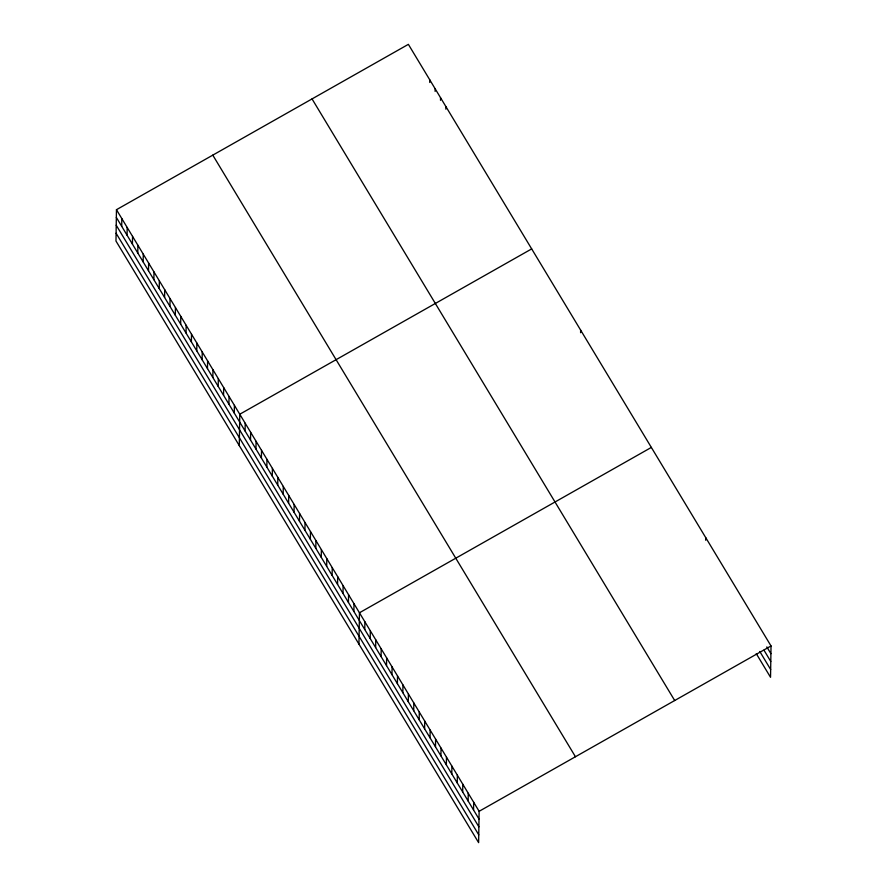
<?xml version="1.0" encoding="UTF-8"?>
<svg xmlns="http://www.w3.org/2000/svg" width="887" height="887" viewBox="0 0 887 887"><rect width="100%" height="100%" fill="white"/><g stroke="black" fill="none" stroke-linecap="round" stroke-linejoin="round"><path stroke-width="1.33" d="M116.463 209.698L115.975 241.042L478.625 842.65L479.124 811.306L116.463 209.698L408.375 44.35L771.025 645.958L770.537 677.302L756.256 653.619M121.707 226.307L121.829 218.59M127.063 235.199L127.185 227.482M132.429 244.091L132.551 236.374M137.784 252.983L137.906 245.267M143.151 261.887L143.273 254.159M148.506 270.779L148.628 263.062M153.872 279.671L153.994 271.954M159.228 288.563L159.35 280.846M164.594 297.455L164.716 289.739M169.949 306.348L170.071 298.631M175.316 315.24L175.438 307.523M180.671 324.132L180.793 316.415M186.037 333.024L186.159 325.307M191.392 341.927L191.514 334.199M196.759 350.82L196.881 343.103M202.114 359.712L202.236 351.995M207.48 368.604L207.602 360.887M212.847 377.496L212.958 369.779M218.202 386.388L218.324 378.671M223.568 395.28L223.679 387.564M228.924 404.173L229.046 396.456M234.29 413.065L234.412 405.348M239.279 445.584L239.767 414.24L531.679 248.903M245.089 430.982L245.211 423.265M250.522 440.007L250.644 432.291M255.966 449.033L256.088 441.316M261.41 458.058L261.532 450.341M266.843 467.083L266.965 459.366M272.287 476.108L272.409 468.391M277.731 485.134L277.842 477.417M283.164 494.159L283.286 486.442M288.608 503.184L288.73 495.467M294.04 512.209L294.162 504.492M299.484 521.234L299.606 513.506M304.928 530.249L305.05 522.532M310.361 539.274L310.483 531.557M315.805 548.299L315.927 540.582M321.249 557.324L321.371 549.607M326.682 566.349L326.804 558.633M332.126 575.375L332.248 567.658M337.57 584.4L337.681 576.683M343.003 593.425L343.125 585.708M348.447 602.45L348.569 594.733M353.88 611.476L354.002 603.759M358.958 644.117L359.446 612.773L651.346 447.425M364.768 629.515L364.89 621.798M370.201 638.54L370.322 630.823M375.644 647.565L375.766 639.849M381.088 656.591L381.199 648.874M386.521 665.616L386.643 657.899M391.965 674.641L392.087 666.924M397.398 683.666L397.52 675.949M402.842 692.692L402.964 684.975M408.286 701.717L408.408 694M413.719 710.742L413.841 703.014M419.163 719.756L419.285 712.039M429.774 82.491L429.818 79.919M424.607 728.781L424.729 721.064M435.129 91.394L435.173 88.822M430.04 737.807L430.162 730.09M440.495 100.286L440.54 97.714M435.484 746.832L435.606 739.115M445.862 109.179L445.895 106.606M440.928 755.857L441.039 748.14M446.361 764.882L446.483 757.165M451.805 773.907L451.926 766.191M457.237 782.933L457.359 775.216M462.681 791.958L462.803 784.241M468.125 800.983L468.247 793.266M473.558 810.008L473.68 802.28M580.597 332.692L580.63 330.119M705.708 540.25L705.753 537.677M479.124 811.306L771.025 645.958M766.823 646.911L770.903 653.686M763.984 650.193L770.781 661.48M759.782 651.457L770.659 669.508M312.036 98.912L674.697 700.53M212.791 155.136L575.452 756.744M116.341 217.415L479.002 819.023M116.219 225.209L478.88 826.828M116.097 233.237L478.758 834.855"/></g></svg>
